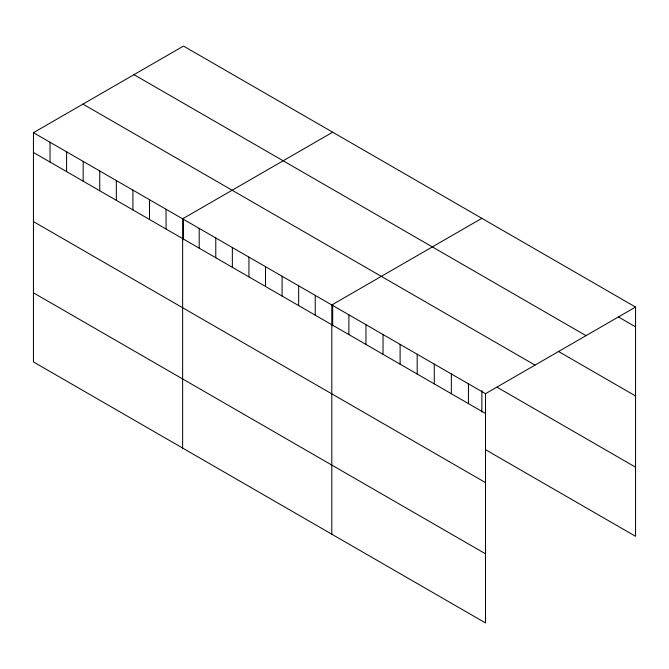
<?xml version="1.0" encoding="UTF-8"?>
<svg xmlns="http://www.w3.org/2000/svg" width="669" height="669" viewBox="0 0 669 669"><rect width="100%" height="100%" fill="white"/><g stroke="black" fill="none" stroke-linecap="round" stroke-linejoin="round"><path stroke-width="1" d="M33.45 132.696L485.502 393.69L485.502 622.931L33.45 361.937L33.45 132.696L183.498 46.069L635.55 307.063L635.55 536.304L485.443 449.643M332.677 132.194L182.629 218.822L182.629 448.063M481.856 218.32L331.807 304.955L331.807 534.197M485.502 393.69L635.55 307.063M618.474 316.981L635.55 326.84M133.984 74.66L586.036 335.646M558.255 351.334L635.55 395.964M82.964 104.113L535.016 365.098M497.134 387.267L635.55 467.179M33.45 152.482L485.502 413.467M33.45 221.598L485.502 482.592M33.45 292.821L485.502 553.807M481.856 390.646L481.856 411.987M468.425 383.83L468.425 403.608M451.349 373.971L451.349 393.748M434.273 364.112L434.273 383.889M417.197 354.252L417.197 374.03M400.112 344.393L400.112 364.17M383.036 334.533L383.036 354.311M365.96 324.674L365.96 344.451M348.884 314.815L348.884 334.592M332.677 304.512L332.677 325.862M315.233 295.38L315.233 315.166M298.658 285.814L298.658 305.591M282.084 276.238L282.084 296.024M265.501 266.672L265.501 286.457M248.927 257.105L248.927 276.882M232.352 247.53L232.352 267.316M215.778 237.963L215.778 257.749M199.203 228.397L199.203 248.174M183.498 218.387L183.498 239.736M166.054 209.255L166.054 229.041M149.48 199.688L149.48 219.465M132.905 190.113L132.905 209.899M116.331 180.546L116.331 200.332M99.748 170.98L99.748 190.757M83.173 161.405L83.173 181.19M66.599 151.838L66.599 171.615M50.024 142.271L50.024 162.049"/></g></svg>
